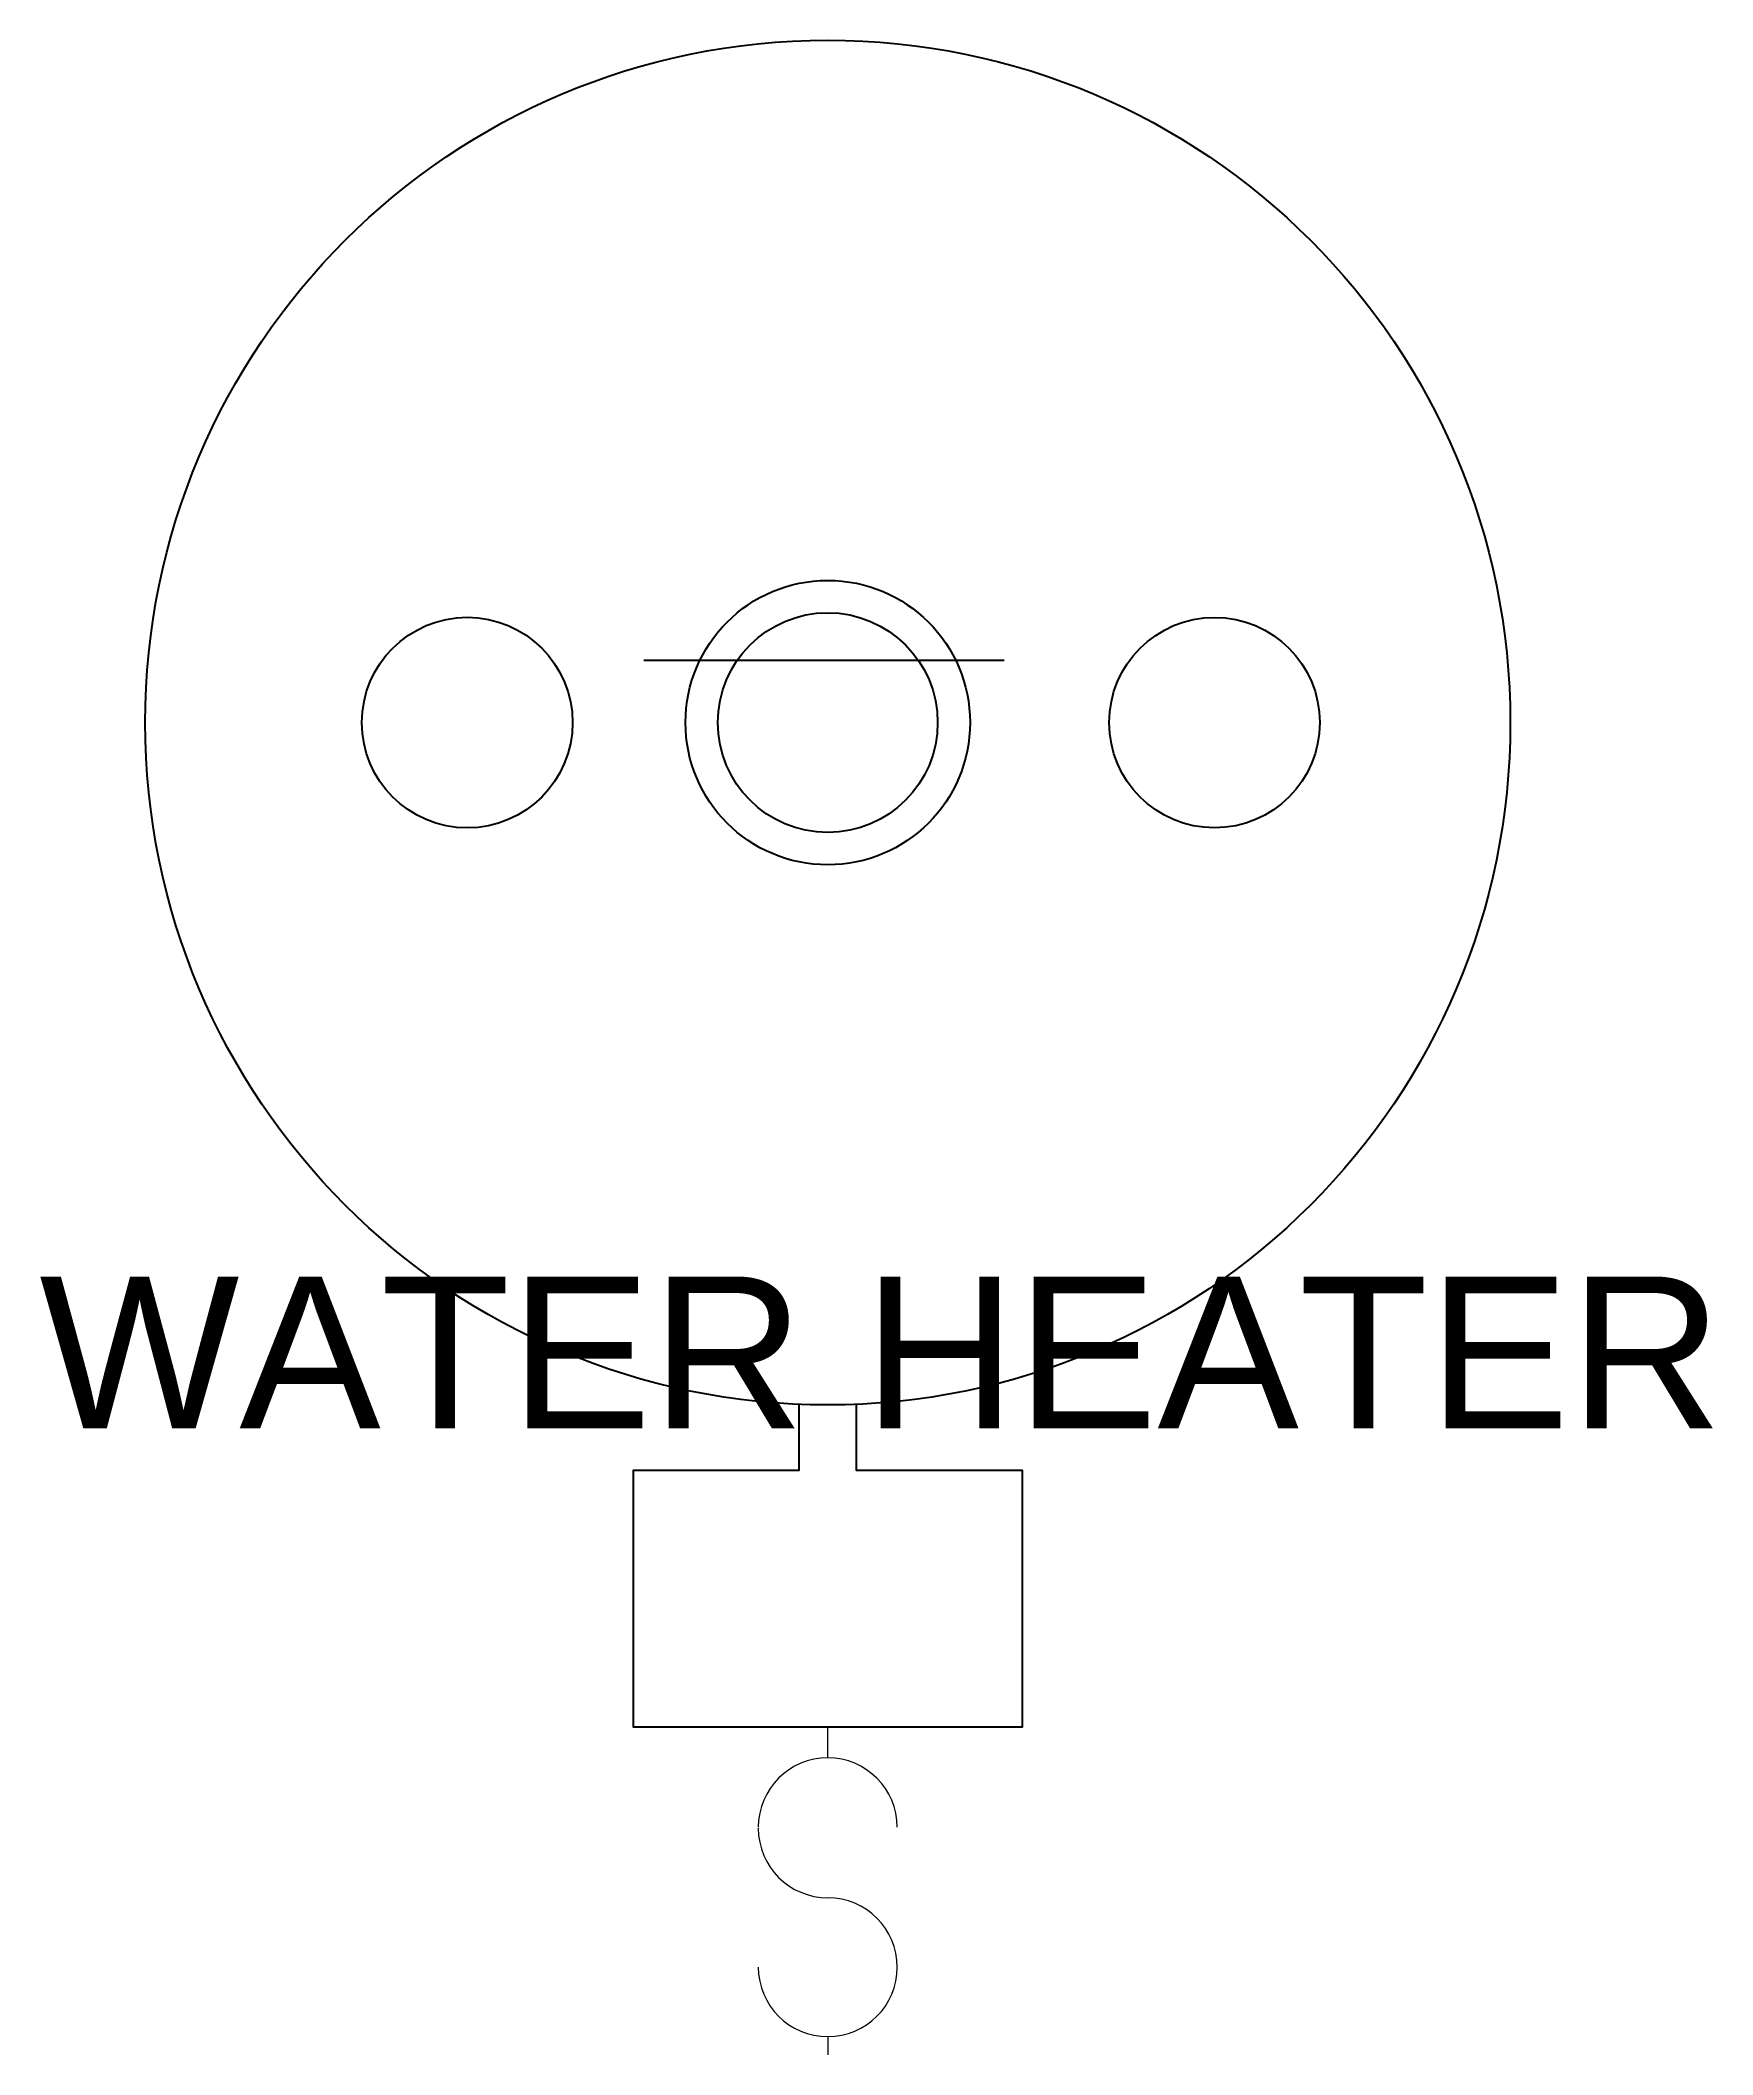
# Model space of a CAD drawing. Header units: inches. Extents: x 234.6 to 256.6, y 193.1 to 219.7.
import ezdxf

# ---------------------------------------------------------------- set-up
doc = ezdxf.new("R2010")
doc.units = ezdxf.units.IN
doc.header["$MEASUREMENT"] = 0
doc.layers.add('A201-Floorplan-2nd-floor', color=7, linetype='Continuous', lineweight=9)
doc.layers.add('M102-Plumbing', color=7, linetype='Continuous', lineweight=9)
doc.styles.add('Annotative', font='Arial.ttf')

msp = doc.modelspace()

# ---------------------------------------------------------------- linework, layer by layer
at = {"layer": 'A201-Floorplan-2nd-floor', "lineweight": -3}
msp.add_line((247.259, 211.536), (242.509, 211.536), dxfattribs=at)
at = {"layer": 'M102-Plumbing'}
for p, q in [((244.935, 197.062), (244.935, 197.467)), ((244.935, 193.384), (244.935, 193.146))]:
    msp.add_line(p, q, dxfattribs=at)
at = {"layer": 'M102-Plumbing', "lineweight": -3}
msp.add_lwpolyline([(245.31, 201.717), (245.31, 200.857), (247.497, 200.857), (247.497, 197.467), (242.372, 197.467), (242.372, 200.857), (244.56, 200.857), (244.56, 201.717)], dxfattribs=at)
for centre, radius in [((244.935, 210.717), 9), ((244.935, 210.717), 1.876), ((240.181, 210.717), 1.389), ((244.935, 210.717), 1.449), ((250.035, 210.717), 1.388)]:
    msp.add_circle(centre, radius, dxfattribs=at)
at = {"layer": 'M102-Plumbing'}
for centre, start, end in [((244.935, 196.146), 0, 180), ((244.935, 196.132), 180, 270), ((244.935, 194.3), 180, 90)]:
    msp.add_arc(centre, 0.916, start, end, dxfattribs=at)

# ---------------------------------------------------------------- texts
at = {"layer": 'M102-Plumbing', "lineweight": 5, "style": 'Annotative'}
msp.add_text('WATER HEATER', height=2, dxfattribs=at).set_placement((234.539, 201.41))

doc.saveas('drawing.dxf')
